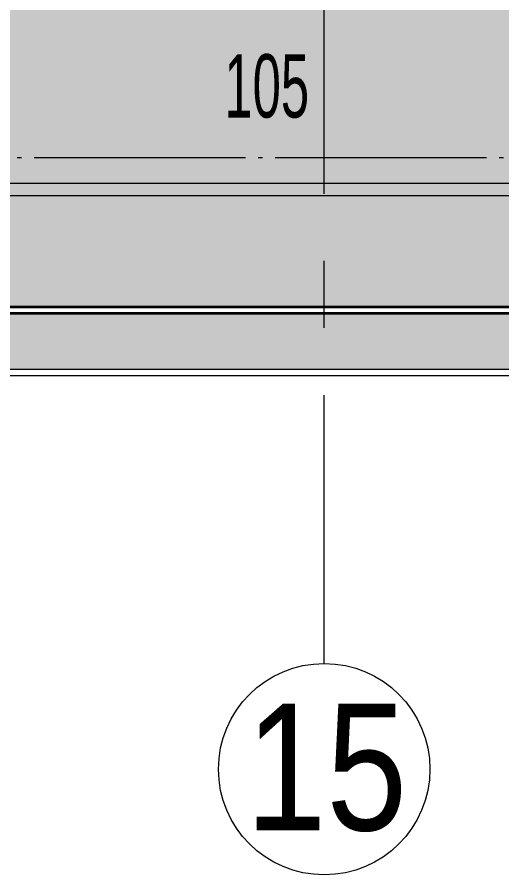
# Model space of a CAD drawing. Header units: metres. Extents: x -201 to 705, y -63 to 42.
# Drawn here: x 540.05 to 551.51, y -33.96 to -13.67 of the extents above; entities that cross this region are included whole.
import ezdxf

# ---------------------------------------------------------------- set-up
doc = ezdxf.new("R2010")
doc.units = ezdxf.units.M
doc.linetypes.add('Grid Line', pattern=[11.1125, 6.35, -1.5875, 1.5875, -1.5875])
doc.linetypes.add('HAT AKSI', pattern=[5.6, 5, -0.3, 0, -0.3])
for name, color, linetype, lineweight in [('A-----NPP', 7, 'Continuous', 9), ('A_AREA', 7, 'Continuous', 9), ('A_GRID', 7, 'Continuous', 9), ('A_GRID_BALOON', 7, 'Continuous', 9), ('A_HATCH', 7, 'Continuous', 9), ('A_RC', 7, 'Continuous', 9), ('A_TEXT_40', 7, 'Continuous', 9), ('A_WALL', 7, 'Continuous', 9), ('G-PLANOTM', 7, 'Continuous', 9)]:
    doc.layers.add(name, color=color, linetype=linetype, lineweight=lineweight)
doc.styles.add('Arial Narrow_1', font='ARIALN.TTF', dxfattribs={"height": 3})
doc.styles.add('Arial Narrow_2', font='ARIALN.TTF', dxfattribs={"width": 0.7, "height": 1.5})

# ---------------------------------------------------------------- blocks, each defined once
blk = doc.blocks.new('IC-TKN-M7-S22-000-10-A1-32-K-T-6C-200_rvt-3-14_73 _17_73_ TEKNİK KAT _FFL__ANAHTAR PLAN')
at = {"layer": 'A_HATCH', "true_color": 0x787878}
h = blk.add_hatch(dxfattribs=at)
h.set_pattern_fill('FP_3', color=8, style=0, pattern_type=2)
h.set_pattern_definition([(45, (0, 0), (-0.442274, 0.442274), []), (45, (0.4423, 0), (-0.442274, 0.442274), [0.31274, -0.15637])])
h.paths.add_polyline_path([(-147.926, -22), (-125.85, -22), (-125.85, -20.7), (-186.5, -20.7), (-186.5, -22), (-149.646, -22)])
at = {"layer": 'A-----NPP'}
blk.add_line((-186.55, -22.15), (-125.751, -22.15), dxfattribs=at)
at = {"layer": 'A_WALL', "lineweight": 18}
for p, q in [((-125.85, -20.7), (-185.2, -20.7)), ((-186.5, -22), (-125.85, -22))]:
    blk.add_line(p, q, dxfattribs=at)
blk = doc.blocks.new('D2030_10_U Kanal Ekipmanı - U Kanal Ekipmanı-3943675-14_73 _17_73_ TEKNİK KAT _FFL__ANAHTAR PLAN')
at = {"layer": 'G-PLANOTM'}
for p, q in [((-0.18, 21.004), (-0.155, 21.004)), ((-0.155, 0), (-0.155, 21.004)), ((-0.155, 21.004), (-0.15, 21.004)), ((-0.15, 0), (-0.15, 21.004)), ((-0.15, 21.004), (-0.041, 21.004)), ((-0.03, 0), (-0.03, 21.004)), ((-0.025, 21.004), (0, 21.004)), ((-0.025, 21.004), (-0.025, 0)), ((0, 0), (0, 21.004)), ((-0.18, 2.014), (-0.18, 2.114)), ((-0.155, 0), (-0.18, 0)), ((-0.15, 0), (-0.155, 0)), ((-0.04, 0), (-0.15, 0)), ((0, 0), (-0.025, 0))]:
    blk.add_line(p, q, dxfattribs=at)
blk = doc.blocks.new('Grid - Aks Sembolü-236857-14_73 _17_73_ TEKNİK KAT _FFL__ANAHTAR PLAN')
at = {"layer": 'A_GRID_BALOON', "color": 253, "true_color": 0xaaaaaa}
blk.add_circle((0, 0), 0.005, dxfattribs=at)

msp = doc.modelspace()

# ---------------------------------------------------------------- hatches: boundary and pattern name
at = {"layer": 'A_AREA', "true_color": 0xfdf5f4}
h = msp.add_hatch(color=7, dxfattribs=at)
h.paths.add_polyline_path([(558.578, -20.52), (558.578, -18.8), (558.46, -18.8), (558.46, -16.8), (558.578, -16.8), (558.578, -14.375), (558.678, -14.375), (558.678, -12.375), (558.578, -12.375), (558.578, -12.25), (556.564, -12.25), (556.559, -17.602), (556.464, -17.602), (556.464, -12.25), (552.514, -12.25), (552.514, -12.15), (550.514, -12.15), (550.514, -12.25), (538.264, -12.25), (538.264, -12.45), (538.164, -12.45), (538.164, -14.45), (538.264, -14.45), (538.264, -14.9), (537.574, -14.902), (537.574, -16.661), (536.446, -16.661), (536.446, -16.669), (533.839, -16.669), (533.84, -18.933), (536.538, -18.939), (537.574, -18.941), (537.574, -20.52), (556.464, -20.52), (556.464, -17.902), (556.564, -17.902), (556.564, -20.52), (558.567, -20.52)])
h.paths.add_polyline_path([(536.74, -18.16), (536.629, -18.16), (536.629, -17.44), (537.349, -17.44), (537.349, -18.16), (536.967, -18.16)])
h.paths.add_polyline_path([(537.338, -18.149), (537.239, -18.057), (537.246, -18.05), (537.256, -18.053), (537.258, -18.063), (537.251, -18.07), (537.246, -18.07), (537.289, -18.107)])
h.paths.add_polyline_path([(537.239, -18.149), (537.338, -18.149), (537.338, -17.451), (536.64, -17.451), (536.738, -17.543), (536.734, -17.549), (536.64, -17.602), (536.64, -18.149), (537.239, -18.149)])
h.paths.add_polyline_path([(536.64, -17.602), (536.724, -17.549), (536.719, -17.54), (536.724, -17.531), (536.731, -17.53), (536.64, -17.451), (536.64, -17.549)])

# ---------------------------------------------------------------- linework, layer by layer
at = {"layer": 'A_GRID', "color": 253, "linetype": 'Grid Line', "true_color": 0xaaaaaa}
for p, q in [((547.314, -28.963), (547.314, 13.652)), ((699.353, -20.7), (486.527, -20.7))]:
    msp.add_line(p, q, dxfattribs=at)
at = {"layer": 'A_GRID', "color": 21, "linetype": 'HAT AKSI', "true_color": 0xffaaaa}
msp.add_line((699.353, -17), (486.527, -17), dxfattribs=at)
at = {"layer": 'A_RC'}
for p, q in [((537.349, -17.602), (557.56, -17.602)), ((557.56, -17.902), (537.349, -17.902)), ((537.574, -20.52), (558.578, -20.52))]:
    msp.add_line(p, q, dxfattribs=at)

# ---------------------------------------------------------------- block references
at = {"lineweight": 5}
msp.add_blockref('IC-TKN-M7-S22-000-10-A1-32-K-T-6C-200_rvt-3-14_73 _17_73_ TEKNİK KAT _FFL__ANAHTAR PLAN', (682.314, 0), dxfattribs=at)
at = {"layer": 'A_GRID_BALOON', "color": 253, "true_color": 0xaaaaaa, "xscale": 499.9999999999995, "yscale": 499.9999999999995, "zscale": 499.9999999999995}
msp.add_blockref('Grid - Aks Sembolü-236857-14_73 _17_73_ TEKNİK KAT _FFL__ANAHTAR PLAN', (547.314, -31.463), dxfattribs=at)
at = {"layer": 'G-PLANOTM', "rotation": 89.99999999999993}
msp.add_blockref('D2030_10_U Kanal Ekipmanı - U Kanal Ekipmanı-3943675-14_73 _17_73_ TEKNİK KAT _FFL__ANAHTAR PLAN', (558.578, -20.52), dxfattribs=at)

# ---------------------------------------------------------------- texts
at = {"layer": 'A_GRID_BALOON', "color": 253, "true_color": 0xaaaaaa, "insert": (545.453, -29.91), "char_height": 3, "width": 4.64979, "attachment_point": 1, "style": 'Arial Narrow_1'}
msp.add_mtext('15', dxfattribs=at)
at = {"layer": 'A_TEXT_40', "insert": (544.951, -14.55), "char_height": 1.5, "width": 2.44114, "attachment_point": 1, "style": 'Arial Narrow_2'}
msp.add_mtext('105', dxfattribs=at)

doc.saveas('drawing.dxf')
